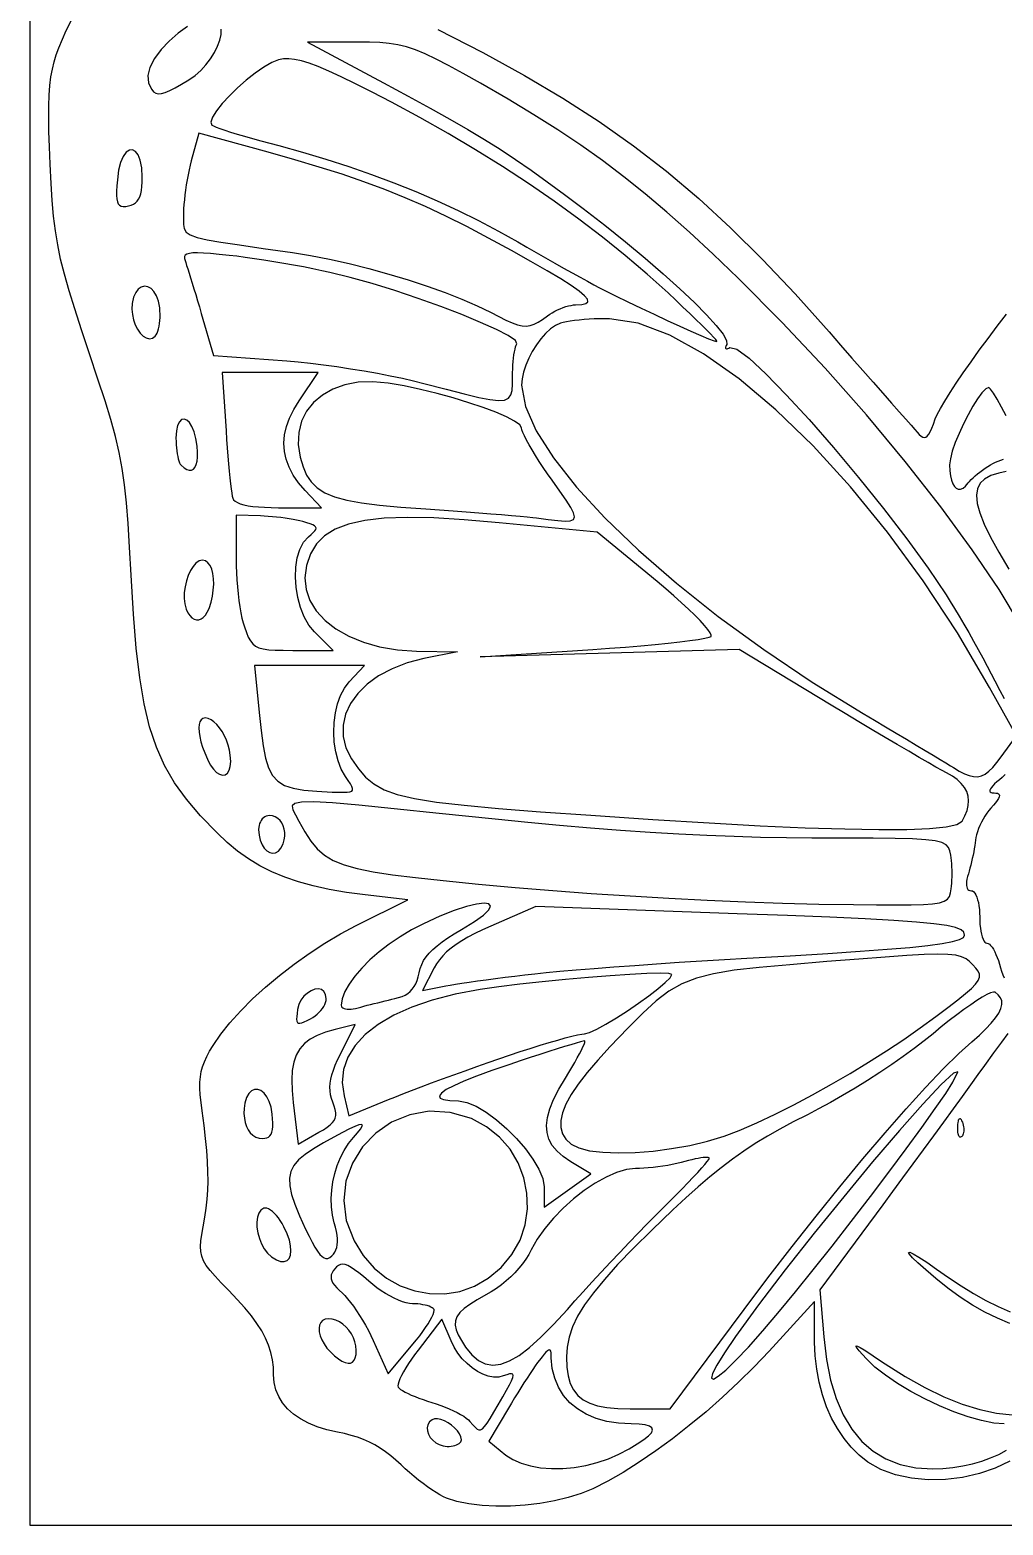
# Model space of a CAD drawing. Header units: metres. Extents: x 0 to 1200, y 0 to 600.
# Drawn here: x 0 to 129.6, y 0 to 199.1 of the extents above; entities that cross this region are included whole.
import ezdxf

# ---------------------------------------------------------------- set-up
doc = ezdxf.new("R2010")
doc.units = ezdxf.units.M

msp = doc.modelspace()

# ---------------------------------------------------------------- linework, layer by layer
at = {"layer": 'CUT'}
for points in [[(130.45, 8.53), (128.52, 7.58), (126.42, 6.85), (124.18, 6.35), (121.89, 6.07), (119.59, 6.03), (117.35, 6.23), (115.23, 6.69), (113.28, 7.41), (111.57, 8.39), (110.42, 9.31), (109.36, 10.37), (108.39, 11.55), (107.52, 12.85), (106.74, 14.26), (106.07, 15.76), (105.52, 17.35), (105.07, 19.02), (104.75, 20.75), (104.55, 22.54), (104.47, 24.37), (104.45, 29.76), (98.42, 23.18), (96.44, 21.09), (94.36, 19.03), (92.22, 17.03), (90.02, 15.09), (87.79, 13.24), (85.55, 11.5), (83.33, 9.87), (81.13, 8.37), (78.99, 7.02), (76.93, 5.84), (74.95, 4.84), (73.39, 4.2), (71.67, 3.66), (69.83, 3.22), (67.91, 2.88), (65.95, 2.64), (63.98, 2.52), (62.05, 2.5), (60.19, 2.6), (58.45, 2.81), (56.85, 3.14), (55.45, 3.59), (55.45, 3.59), (55.05, 3.77), (54.58, 4.02), (54.07, 4.33), (53.52, 4.68), (52.95, 5.09), (52.35, 5.52), (51.74, 5.99), (51.14, 6.48), (50.54, 6.99), (49.97, 7.5), (49.42, 8.02), (48.74, 8.65), (48.05, 9.23), (47.36, 9.76), (46.65, 10.24), (45.93, 10.67), (45.19, 11.05), (44.41, 11.39), (43.61, 11.69), (42.77, 11.95), (41.88, 12.18), (40.95, 12.38), (39.54, 12.69), (38.24, 13.1), (37.07, 13.58), (36.01, 14.15), (35.09, 14.79), (34.3, 15.5), (33.64, 16.28), (33.13, 17.12), (32.76, 18.03), (32.53, 19), (32.45, 20.02), (32.41, 21.04), (32.29, 22.02), (32.08, 22.99), (31.77, 23.94), (31.37, 24.89), (30.86, 25.85), (30.23, 26.84), (29.48, 27.86), (28.61, 28.92), (27.61, 30.04), (26.47, 31.23), (25.47, 32.26), (24.65, 33.14), (23.99, 33.89), (23.48, 34.57), (23.12, 35.19), (22.88, 35.79), (22.75, 36.41), (22.72, 37.08), (22.77, 37.84), (22.9, 38.71), (23.08, 39.73), (23.31, 41), (23.48, 42.21), (23.61, 43.39), (23.69, 44.58), (23.73, 45.79), (23.71, 47.06), (23.65, 48.41), (23.54, 49.86), (23.38, 51.46), (23.18, 53.21), (22.92, 55.16), (22.78, 56.28), (22.68, 57.27), (22.63, 58.16), (22.64, 58.96), (22.69, 59.69), (22.81, 60.38), (22.99, 61.04), (23.23, 61.7), (23.54, 62.38), (23.93, 63.09), (24.39, 63.87), (25.4, 65.36), (26.63, 66.9), (28.06, 68.48), (29.65, 70.06), (31.38, 71.64), (33.23, 73.19), (35.18, 74.7), (37.2, 76.13), (39.26, 77.48), (41.36, 78.72), (43.45, 79.83), (50.3, 83.26), (44.63, 83.92), (42.14, 84.25), (39.84, 84.65), (37.72, 85.11), (35.75, 85.65), (33.92, 86.27), (32.22, 86.98), (30.62, 87.8), (29.1, 88.71), (27.66, 89.75), (26.27, 90.9), (24.91, 92.18), (22.73, 94.45), (20.86, 96.65), (19.27, 98.85), (17.94, 101.14), (16.84, 103.6), (15.93, 106.3), (15.2, 109.34), (14.62, 112.8), (14.15, 116.75), (13.78, 121.28), (13.47, 126.47), (13.27, 130.2), (13.07, 133.38), (12.86, 136.11), (12.61, 138.51), (12.29, 140.71), (11.9, 142.81), (11.4, 144.93), (10.77, 147.2), (10, 149.71), (9.06, 152.6), (7.92, 155.97), (6.86, 159.15), (5.96, 161.93), (5.21, 164.36), (4.59, 166.55), (4.09, 168.56), (3.7, 170.47), (3.39, 172.35), (3.15, 174.29), (2.96, 176.36), (2.81, 178.65), (2.68, 181.22), (2.59, 183.53), (2.53, 185.58), (2.5, 187.39), (2.51, 188.99), (2.57, 190.41), (2.66, 191.68), (2.8, 192.82), (2.99, 193.87), (3.22, 194.85), (3.5, 195.79), (3.84, 196.72), (4.81, 199), (5.84, 200.99)], [(20.97, 199.54), (19.73, 198.65), (18.54, 197.61), (17.47, 196.46), (16.59, 195.26), (15.97, 194.09), (15.68, 193), (15.78, 192.05), (16, 191.55), (16.22, 191.15), (16.47, 190.86), (16.76, 190.67), (17.11, 190.59), (17.53, 190.62), (18.03, 190.76), (18.63, 191.01), (19.34, 191.38), (20.19, 191.86), (21.18, 192.45), (21.18, 192.45), (21.98, 193.01), (22.74, 193.69), (23.43, 194.44), (24.04, 195.24), (24.56, 196.07), (24.98, 196.91), (25.28, 197.72), (25.45, 198.48), (25.48, 199.17)], [(54.33, 199.15), (60.31, 196.07), (65.84, 193.03), (70.97, 189.99), (75.8, 186.88), (80.37, 183.65), (84.76, 180.26), (89.04, 176.64), (93.27, 172.75), (97.53, 168.53), (101.88, 163.93), (106.39, 158.89), (107.94, 157.12), (109.45, 155.4), (110.9, 153.74), (112.27, 152.18), (113.55, 150.73), (114.71, 149.41), (115.73, 148.24), (116.6, 147.25), (117.31, 146.45), (117.82, 145.87), (118.12, 145.53), (118.41, 145.23), (118.66, 145.01), (118.89, 144.87), (119.1, 144.82), (119.29, 144.87), (119.48, 145.01), (119.67, 145.25), (119.87, 145.59), (120.07, 146.05), (120.3, 146.61), (120.54, 147.3), (120.8, 147.89), (121.22, 148.69), (121.79, 149.66), (122.5, 150.79), (123.33, 152.05), (124.27, 153.43), (125.3, 154.9), (126.4, 156.44), (127.57, 158.02), (128.78, 159.64), (130.02, 161.25)], [(131.87, 119.84), (129.03, 124.56), (125.47, 129.86), (121.27, 135.59), (116.54, 141.62), (111.38, 147.82), (105.89, 154.04), (100.16, 160.15), (94.31, 166.02), (90.95, 169.22), (87.8, 172.14), (84.81, 174.8), (81.93, 177.25), (79.09, 179.53), (76.24, 181.69), (73.33, 183.76), (70.3, 185.78), (67.1, 187.8), (63.68, 189.85), (59.97, 191.99), (57.69, 193.28), (55.74, 194.34), (54.07, 195.21), (52.62, 195.91), (51.34, 196.44), (50.15, 196.84), (49, 197.12), (47.84, 197.3), (46.59, 197.4), (45.2, 197.45), (43.62, 197.46), (36.95, 197.44), (47.09, 192.04), (50.37, 190.28), (53.29, 188.69), (55.91, 187.22), (58.3, 185.84), (60.51, 184.51), (62.61, 183.19), (64.66, 181.83), (66.73, 180.41), (68.88, 178.87), (71.16, 177.18), (73.66, 175.31), (76.53, 173.08), (79.29, 170.87), (81.9, 168.69), (84.33, 166.6), (86.53, 164.62), (88.46, 162.79), (90.08, 161.16), (91.37, 159.74), (92.28, 158.59), (92.76, 157.74), (92.79, 157.22), (92.71, 157.07), (92.65, 156.94), (92.62, 156.83), (92.61, 156.75), (92.63, 156.69), (92.66, 156.65), (92.73, 156.63), (92.81, 156.64), (92.92, 156.67), (93.04, 156.73), (93.19, 156.81), (94.11, 156.58), (95.74, 155.36), (97.98, 153.29), (100.69, 150.52), (103.73, 147.2), (106.99, 143.47), (110.33, 139.48), (113.63, 135.38), (116.76, 131.31), (119.59, 127.42), (121.99, 123.85), (122.53, 123), (123.1, 122.05), (123.71, 121.03), (124.34, 119.96), (124.99, 118.85), (125.63, 117.72), (126.26, 116.59), (126.87, 115.47), (127.45, 114.39), (127.99, 113.37), (128.48, 112.41), (129.13, 111.15), (129.7, 110.08)], [(129.97, 147.7), (129.36, 148.87), (128.79, 149.9), (128.29, 150.72), (127.9, 151.27), (127.66, 151.47), (127.25, 151.28), (126.75, 150.77), (126.16, 149.98), (125.54, 148.99), (124.9, 147.85), (124.28, 146.62), (123.7, 145.36), (123.2, 144.13), (122.8, 142.98), (122.55, 141.99), (122.45, 141.19), (122.48, 140.4), (122.56, 139.72), (122.69, 139.13), (122.86, 138.66), (123.08, 138.29), (123.33, 138.05), (123.6, 137.93), (123.91, 137.93), (124.23, 138.07), (124.57, 138.34), (124.93, 138.76), (125.1, 138.97), (125.32, 139.21), (125.57, 139.45), (125.85, 139.71), (126.16, 139.97), (126.48, 140.22), (126.82, 140.47), (127.17, 140.72), (127.53, 140.95), (127.88, 141.16), (128.22, 141.36), (128.22, 141.36), (128.57, 141.53), (128.92, 141.68), (129.27, 141.81), (129.62, 141.92)], [(129.98, 140.29), (129.02, 140.08), (127.95, 139.74), (127.11, 139.29), (126.51, 138.72), (126.14, 138), (126.01, 137.12), (126.12, 136.05), (126.47, 134.78), (127.06, 133.29), (127.9, 131.55), (128.99, 129.55), (130.32, 127.27)], [(129.86, 99.96), (129.46, 99.56), (129.1, 99.25), (128.75, 98.95), (128.44, 98.68), (128.2, 98.44), (128.02, 98.22), (127.89, 98.03), (127.82, 97.87), (127.81, 97.74), (127.86, 97.64), (127.97, 97.56), (128.13, 97.52), (128.36, 97.5), (128.62, 97.48), (128.82, 97.44), (128.97, 97.37), (129.06, 97.26), (129.08, 97.13), (129.04, 96.96), (128.95, 96.74), (128.79, 96.49), (128.57, 96.19), (128.28, 95.85), (127.93, 95.45), (127.66, 95.13), (127.4, 94.78), (127.14, 94.39), (126.9, 93.99), (126.68, 93.58), (126.48, 93.16), (126.3, 92.74), (126.15, 92.33), (126.02, 91.93), (125.93, 91.55), (125.88, 91.2), (125.84, 90.85), (125.79, 90.47), (125.72, 90.06), (125.65, 89.63), (125.56, 89.19), (125.47, 88.75), (125.37, 88.31), (125.26, 87.88), (125.16, 87.47), (125.05, 87.08), (124.94, 86.72), (124.83, 86.35), (124.75, 86.01), (124.7, 85.7), (124.68, 85.42), (124.69, 85.18), (124.73, 84.97), (124.79, 84.79), (124.89, 84.65), (125.01, 84.56), (125.16, 84.49), (125.34, 84.47), (125.5, 84.44), (125.66, 84.33), (125.81, 84.15), (125.94, 83.91), (126.07, 83.61), (126.18, 83.27), (126.27, 82.88), (126.35, 82.45), (126.41, 81.98), (126.44, 81.49), (126.45, 80.97), (126.46, 80.46), (126.49, 79.97), (126.54, 79.5), (126.61, 79.07), (126.69, 78.68), (126.79, 78.34), (126.9, 78.04), (127.02, 77.8), (127.14, 77.62), (127.28, 77.51), (127.42, 77.47), (127.58, 77.44), (127.74, 77.34), (127.91, 77.17), (128.09, 76.95), (128.27, 76.67), (128.45, 76.35), (128.62, 75.99), (128.79, 75.59), (128.95, 75.16), (129.1, 74.7), (129.24, 74.22), (129.37, 73.75), (129.53, 73.29), (129.69, 72.86)], [(130.21, 65.44), (129.35, 64.32), (128.31, 62.9), (127.07, 61.18), (126.21, 59.99), (125.22, 58.62), (124.11, 57.09), (122.91, 55.43), (121.62, 53.67), (120.29, 51.84), (118.92, 49.97), (117.54, 48.09), (116.17, 46.22), (114.83, 44.4), (113.54, 42.66), (105.19, 31.34), (105.69, 25.08), (106.05, 22.05), (106.6, 19.3), (107.34, 16.84), (108.28, 14.66), (109.42, 12.76), (110.75, 11.15), (112.27, 9.84), (113.97, 8.81), (115.87, 8.07), (117.96, 7.63), (120.23, 7.48), (121.56, 7.52), (122.88, 7.65), (124.2, 7.87), (125.48, 8.16), (126.72, 8.52), (127.9, 8.94), (129, 9.42), (130.01, 9.96)], [(130.48, 26.85), (128.8, 27.55), (127.14, 28.36), (125.49, 29.3), (123.85, 30.36), (122.22, 31.53), (120.61, 32.82), (119.26, 33.97), (118.23, 34.9), (117.51, 35.59), (117.09, 36.06), (116.97, 36.31), (117.15, 36.32), (117.61, 36.11), (118.37, 35.67), (119.41, 35), (120.72, 34.1), (122.32, 32.98), (123.97, 31.84), (125.61, 30.82), (127.26, 29.9), (128.9, 29.1), (130.53, 28.4)], [(129.73, 13.47), (128.33, 13.59), (126.7, 13.91), (124.92, 14.42), (123.03, 15.09), (121.1, 15.89), (119.16, 16.81), (117.28, 17.8), (115.51, 18.86), (113.9, 19.95), (112.51, 21.04), (111.39, 22.12), (110.84, 22.73), (110.42, 23.22), (110.13, 23.57), (109.99, 23.8), (110.01, 23.89), (110.19, 23.84), (110.55, 23.65), (111.08, 23.33), (111.81, 22.86), (112.73, 22.24), (113.86, 21.48), (116.54, 19.77), (119.14, 18.3), (121.67, 17.08), (124.11, 16.1), (126.45, 15.37), (128.68, 14.9), (130.79, 14.68)]]:
    msp.add_lwpolyline(points, dxfattribs=at)
for points in [[(84.96, 164.06), (82.18, 166.56), (79.27, 169.04), (76.22, 171.49), (73.06, 173.91), (69.78, 176.28), (66.4, 178.62), (62.91, 180.91), (59.34, 183.14), (55.67, 185.31), (51.93, 187.42), (48.12, 189.47), (45.58, 190.78), (43.37, 191.9), (41.45, 192.84), (39.8, 193.6), (38.39, 194.21), (37.17, 194.66), (36.14, 194.98), (35.24, 195.17), (34.46, 195.25), (33.76, 195.22), (33.11, 195.1), (32.2, 194.75), (31.14, 194.15), (29.99, 193.35), (28.81, 192.41), (27.64, 191.38), (26.56, 190.32), (25.61, 189.28), (24.84, 188.31), (24.32, 187.48), (24.1, 186.82), (24.23, 186.41), (24.43, 186.3), (24.79, 186.15), (25.3, 185.96), (25.95, 185.74), (26.72, 185.49), (27.6, 185.22), (28.57, 184.93), (29.63, 184.63), (30.75, 184.32), (31.93, 184), (33.14, 183.68), (36.29, 182.82), (39.4, 181.9), (42.46, 180.91), (45.48, 179.85), (48.45, 178.74), (51.37, 177.57), (54.22, 176.33), (57.01, 175.04), (59.74, 173.7), (62.38, 172.31), (64.95, 170.86), (66.17, 170.16), (67.41, 169.45), (68.64, 168.74), (69.87, 168.05), (71.06, 167.38), (72.19, 166.74), (73.26, 166.15), (74.23, 165.62), (75.1, 165.15), (75.85, 164.75), (76.45, 164.44), (77.97, 163.69), (79.62, 162.88), (81.36, 162.05), (83.13, 161.22), (84.86, 160.41), (86.51, 159.66), (88.01, 158.99), (89.32, 158.41), (90.36, 157.97), (91.09, 157.69), (91.45, 157.58), (91.45, 157.65), (91.3, 157.85), (91.01, 158.18), (90.59, 158.62), (90.06, 159.17), (89.42, 159.81), (88.68, 160.53), (87.85, 161.33), (86.95, 162.19), (85.98, 163.1), (84.96, 164.06)], [(68.89, 161.01), (69.2, 161.22), (69.53, 161.43), (69.88, 161.62), (70.24, 161.8), (70.61, 161.97), (70.98, 162.11), (71.35, 162.24), (71.7, 162.34), (72.04, 162.41), (72.36, 162.46), (72.64, 162.47), (73.47, 162.52), (74.02, 162.65), (74.28, 162.88), (74.22, 163.23), (73.85, 163.69), (73.14, 164.3), (72.08, 165.04), (70.67, 165.95), (68.88, 167.02), (66.7, 168.27), (64.13, 169.71), (61.06, 171.38), (58.16, 172.9), (55.37, 174.29), (52.65, 175.56), (49.96, 176.73), (47.25, 177.82), (44.47, 178.86), (41.57, 179.86), (38.51, 180.83), (35.25, 181.8), (31.73, 182.79), (22.5, 185.32), (21.48, 181.65), (21.33, 181.07), (21.19, 180.45), (21.05, 179.8), (20.93, 179.13), (20.81, 178.45), (20.71, 177.77), (20.63, 177.11), (20.56, 176.46), (20.5, 175.85), (20.47, 175.28), (20.46, 174.77), (20.44, 173.89), (20.43, 173.19), (20.53, 172.63), (20.8, 172.17), (21.35, 171.79), (22.25, 171.46), (23.58, 171.15), (25.43, 170.82), (27.89, 170.45), (31.04, 170), (34.95, 169.44), (37.36, 169.06), (39.88, 168.56), (42.49, 167.98), (45.13, 167.31), (47.78, 166.58), (50.38, 165.8), (52.89, 164.97), (55.28, 164.12), (57.51, 163.24), (59.53, 162.36), (61.3, 161.49), (62.41, 160.91), (63.37, 160.45), (64.19, 160.09), (64.9, 159.84), (65.52, 159.7), (66.09, 159.66), (66.62, 159.73), (67.14, 159.9), (67.68, 160.17), (68.25, 160.54), (68.89, 161.01)], [(14.95, 179.49), (14.89, 180.74), (14.7, 181.73), (14.42, 182.46), (14.06, 182.92), (13.66, 183.13), (13.24, 183.09), (12.82, 182.79), (12.43, 182.25), (12.08, 181.45), (11.81, 180.42), (11.64, 179.14), (11.58, 178.32), (11.55, 177.62), (11.55, 177.05), (11.58, 176.58), (11.66, 176.21), (11.77, 175.94), (11.94, 175.75), (12.15, 175.63), (12.42, 175.58), (12.75, 175.59), (13.14, 175.65), (13.48, 175.74), (13.78, 175.87), (14.05, 176.05), (14.27, 176.27), (14.47, 176.54), (14.62, 176.87), (14.75, 177.26), (14.84, 177.72), (14.9, 178.24), (14.94, 178.82), (14.95, 179.49)], [(64.25, 152.91), (64.26, 153.42), (64.28, 153.94), (64.31, 154.44), (64.35, 154.93), (64.4, 155.39), (64.45, 155.82), (64.52, 156.22), (64.59, 156.57), (64.67, 156.87), (64.75, 157.11), (64.83, 157.28), (64.63, 157.73), (63.68, 158.38), (62.11, 159.21), (60.01, 160.15), (57.5, 161.19), (54.69, 162.26), (51.69, 163.34), (48.6, 164.37), (45.55, 165.32), (42.63, 166.14), (39.95, 166.8), (38.85, 167.03), (37.66, 167.27), (36.41, 167.52), (35.11, 167.76), (33.79, 167.99), (32.46, 168.21), (31.16, 168.42), (29.89, 168.62), (28.68, 168.79), (27.56, 168.94), (26.54, 169.06), (25.2, 169.2), (24.06, 169.31), (23.11, 169.37), (22.33, 169.4), (21.71, 169.39), (21.23, 169.33), (20.9, 169.23), (20.68, 169.09), (20.58, 168.9), (20.57, 168.66), (20.65, 168.37), (20.75, 168.11), (20.87, 167.73), (21.03, 167.26), (21.2, 166.7), (21.4, 166.07), (21.61, 165.38), (21.84, 164.63), (22.07, 163.85), (22.32, 163.03), (22.56, 162.2), (22.81, 161.35), (24.43, 155.73), (34.19, 155.01), (35.72, 154.88), (37.37, 154.71), (39.09, 154.5), (40.87, 154.25), (42.68, 153.98), (44.48, 153.69), (46.26, 153.37), (47.97, 153.04), (49.59, 152.71), (51.09, 152.37), (52.45, 152.02), (55.41, 151.24), (57.82, 150.62), (59.75, 150.16), (61.25, 149.87), (62.37, 149.75), (63.17, 149.81), (63.71, 150.05), (64.03, 150.48), (64.19, 151.09), (64.25, 151.9), (64.25, 152.91)], [(17.28, 162.1), (17.12, 162.97), (16.86, 163.69), (16.52, 164.25), (16.13, 164.65), (15.7, 164.89), (15.26, 164.96), (14.83, 164.85), (14.43, 164.58), (14.09, 164.12), (13.81, 163.49), (13.63, 162.67), (13.58, 161.92), (13.64, 161.18), (13.8, 160.47), (14.03, 159.81), (14.33, 159.22), (14.69, 158.72), (15.07, 158.33), (15.48, 158.08), (15.9, 157.97), (16.3, 158.05), (16.69, 158.31), (16.82, 158.48), (16.94, 158.7), (17.05, 158.97), (17.14, 159.27), (17.21, 159.62), (17.27, 159.99), (17.31, 160.39), (17.33, 160.81), (17.34, 161.24), (17.32, 161.67), (17.28, 162.1)], [(129.32, 102.29), (131.33, 105.11), (127.77, 111.54), (123.49, 118.81), (118.94, 125.73), (114.17, 132.23), (109.26, 138.24), (104.29, 143.7), (99.32, 148.51), (94.43, 152.63), (89.7, 155.97), (85.2, 158.46), (81, 160.04), (77.17, 160.63), (76.51, 160.64), (75.82, 160.63), (75.13, 160.61), (74.44, 160.57), (73.77, 160.52), (73.13, 160.46), (72.51, 160.39), (71.95, 160.31), (71.43, 160.22), (70.99, 160.13), (70.62, 160.03), (69.97, 159.73), (69.31, 159.28), (68.66, 158.68), (68.03, 157.96), (67.43, 157.16), (66.89, 156.29), (66.41, 155.37), (66.02, 154.44), (65.72, 153.51), (65.53, 152.62), (65.47, 151.77), (65.99, 148.95), (67.42, 145.7), (69.7, 142.11), (72.77, 138.22), (76.56, 134.1), (81.02, 129.82), (86.07, 125.43), (91.65, 121), (97.7, 116.58), (104.16, 112.24), (110.95, 108.05), (112.45, 107.16), (113.92, 106.29), (115.35, 105.44), (116.71, 104.63), (118, 103.86), (119.18, 103.15), (120.25, 102.51), (121.18, 101.95), (121.95, 101.48), (122.55, 101.11), (122.95, 100.86), (123.73, 100.39), (124.43, 100.03), (125.06, 99.79), (125.64, 99.66), (126.18, 99.65), (126.69, 99.77), (127.19, 100.01), (127.69, 100.38), (128.21, 100.88), (128.74, 101.52), (129.32, 102.29)], [(36.64, 137.77), (35.77, 138.79), (35.06, 139.81), (34.51, 140.85), (34.12, 141.91), (33.89, 142.97), (33.82, 144.05), (33.91, 145.15), (34.15, 146.27), (34.56, 147.4), (35.12, 148.55), (35.85, 149.72), (38.39, 153.47), (32, 153.47), (25.61, 153.47), (26.11, 145.72), (26.19, 144.57), (26.27, 143.44), (26.36, 142.35), (26.45, 141.31), (26.54, 140.34), (26.63, 139.45), (26.71, 138.66), (26.79, 137.97), (26.87, 137.41), (26.94, 136.99), (27, 136.72), (27.12, 136.51), (27.33, 136.32), (27.62, 136.15), (28.01, 135.99), (28.49, 135.86), (29.05, 135.74), (29.7, 135.65), (30.43, 135.57), (31.24, 135.52), (32.13, 135.49), (33.1, 135.47), (38.8, 135.47), (36.64, 137.77)], [(69.51, 139.14), (68.91, 139.99), (68.34, 140.82), (67.8, 141.64), (67.3, 142.42), (66.85, 143.17), (66.45, 143.85), (66.11, 144.48), (65.83, 145.02), (65.63, 145.48), (65.5, 145.84), (65.45, 146.09), (65.21, 146.51), (64.52, 147.01), (63.44, 147.57), (62.02, 148.18), (60.33, 148.81), (58.43, 149.45), (56.37, 150.08), (54.21, 150.67), (52.01, 151.21), (49.82, 151.68), (47.71, 152.06), (45.65, 152.25), (43.72, 152.17), (41.95, 151.83), (40.35, 151.26), (38.95, 150.47), (37.77, 149.48), (36.84, 148.31), (36.17, 146.97), (35.79, 145.5), (35.72, 143.9), (35.99, 142.2), (36.36, 140.92), (36.84, 139.82), (37.45, 138.9), (38.25, 138.12), (39.27, 137.47), (40.57, 136.93), (42.19, 136.49), (44.16, 136.13), (46.55, 135.82), (49.39, 135.55), (52.72, 135.3), (54.55, 135.18), (56.35, 135.05), (58.1, 134.92), (59.77, 134.79), (61.35, 134.67), (62.8, 134.55), (64.12, 134.45), (65.26, 134.35), (66.21, 134.26), (66.95, 134.18), (67.45, 134.12), (69.02, 133.91), (70.29, 133.76), (71.26, 133.69), (71.94, 133.74), (72.35, 133.92), (72.49, 134.26), (72.37, 134.78), (72, 135.51), (71.4, 136.46), (70.56, 137.66), (69.51, 139.14)], [(22.27, 143.65), (22.11, 144.69), (21.87, 145.58), (21.58, 146.28), (21.24, 146.8), (20.88, 147.14), (20.53, 147.27), (20.2, 147.2), (19.9, 146.92), (19.66, 146.42), (19.51, 145.69), (19.45, 144.72), (19.46, 144.29), (19.48, 143.86), (19.51, 143.44), (19.56, 143.03), (19.62, 142.65), (19.68, 142.3), (19.76, 141.98), (19.84, 141.69), (19.93, 141.46), (20.02, 141.27), (20.12, 141.14), (20.52, 140.79), (20.89, 140.56), (21.22, 140.45), (21.51, 140.47), (21.77, 140.6), (21.97, 140.84), (22.14, 141.2), (22.25, 141.66), (22.31, 142.22), (22.32, 142.88), (22.27, 143.65)], [(37.91, 118.93), (37.15, 119.85), (36.53, 120.95), (36.03, 122.18), (35.67, 123.5), (35.44, 124.87), (35.35, 126.24), (35.4, 127.56), (35.6, 128.81), (35.94, 129.92), (36.44, 130.86), (37.09, 131.58), (37.45, 131.89), (37.73, 132.16), (37.94, 132.39), (38.06, 132.58), (38.09, 132.75), (38.03, 132.9), (37.89, 133.04), (37.65, 133.18), (37.31, 133.31), (36.87, 133.45), (36.34, 133.61), (35.95, 133.71), (35.51, 133.8), (35.03, 133.9), (34.52, 133.99), (33.97, 134.07), (33.42, 134.15), (32.85, 134.21), (32.29, 134.27), (31.74, 134.32), (31.21, 134.35), (30.7, 134.37), (27.45, 134.47), (27.45, 128.62), (27.46, 127.73), (27.5, 126.8), (27.56, 125.87), (27.63, 124.93), (27.72, 124.02), (27.83, 123.13), (27.95, 122.28), (28.09, 121.49), (28.23, 120.78), (28.39, 120.15), (28.55, 119.62), (28.82, 118.87), (29.08, 118.25), (29.35, 117.75), (29.66, 117.35), (30.04, 117.04), (30.5, 116.82), (31.07, 116.66), (31.79, 116.56), (32.66, 116.51), (33.73, 116.48), (35.01, 116.47), (40.36, 116.47), (37.91, 118.93)], [(124.1, 93.71), (124.49, 94.43), (124.77, 95.13), (124.93, 95.81), (124.98, 96.45), (124.91, 97.07), (124.72, 97.67), (124.41, 98.23), (123.99, 98.76), (123.46, 99.26), (122.81, 99.73), (122.04, 100.17), (121.45, 100.49), (120.63, 100.94), (119.6, 101.53), (118.38, 102.23), (117, 103.03), (115.48, 103.92), (113.85, 104.88), (112.13, 105.9), (110.35, 106.97), (108.53, 108.06), (106.69, 109.17), (94.42, 116.59), (77.19, 116.1), (59.95, 115.61), (74.95, 116.6), (77.17, 116.76), (79.3, 116.92), (81.33, 117.09), (83.23, 117.26), (84.96, 117.43), (86.52, 117.6), (87.87, 117.77), (88.99, 117.93), (89.85, 118.08), (90.43, 118.21), (90.7, 118.33), (90.72, 118.51), (90.58, 118.82), (90.27, 119.26), (89.82, 119.8), (89.23, 120.43), (88.52, 121.15), (87.69, 121.95), (86.76, 122.81), (85.75, 123.72), (84.65, 124.67), (83.49, 125.64), (75.52, 132.22), (62.46, 133.47), (57.83, 133.87), (53.76, 134.1), (50.22, 134.17), (47.17, 134.06), (44.58, 133.77), (42.41, 133.29), (40.64, 132.61), (39.23, 131.73), (38.14, 130.64), (37.35, 129.32), (36.81, 127.78), (36.6, 126.15), (36.76, 124.58), (37.28, 123.1), (38.13, 121.72), (39.29, 120.45), (40.73, 119.32), (42.45, 118.35), (44.4, 117.55), (46.56, 116.94), (48.92, 116.54), (51.45, 116.37), (56.95, 116.26), (52.45, 115.37), (50.22, 114.81), (48.21, 114.03), (46.43, 113.08), (44.9, 111.97), (43.64, 110.73), (42.68, 109.39), (42.02, 107.97), (41.69, 106.5), (41.7, 105), (42.07, 103.5), (42.83, 102.02), (43.74, 100.7), (44.69, 99.6), (45.78, 98.68), (47.15, 97.92), (48.91, 97.28), (51.2, 96.74), (54.12, 96.27), (57.81, 95.84), (62.38, 95.42), (67.96, 94.99), (74.67, 94.51), (82.93, 93.95), (90.44, 93.49), (97.21, 93.12), (103.23, 92.86), (108.5, 92.69), (113.01, 92.61), (116.76, 92.64), (119.75, 92.76), (121.97, 92.98), (123.42, 93.29), (124.1, 93.71)], [(23.85, 122.06), (24.11, 122.87), (24.31, 123.69), (24.42, 124.5), (24.47, 125.29), (24.44, 126.02), (24.35, 126.7), (24.2, 127.29), (23.98, 127.78), (23.7, 128.15), (23.36, 128.39), (22.97, 128.47), (22.53, 128.38), (22.11, 128.1), (21.72, 127.66), (21.37, 127.11), (21.07, 126.45), (20.83, 125.72), (20.65, 124.95), (20.55, 124.16), (20.54, 123.39), (20.63, 122.65), (20.81, 121.98), (21.04, 121.49), (21.29, 121.11), (21.57, 120.82), (21.86, 120.63), (22.17, 120.54), (22.48, 120.55), (22.79, 120.66), (23.08, 120.86), (23.36, 121.16), (23.62, 121.56), (23.85, 122.06)], [(42.01, 99.7), (41.45, 100.66), (41.02, 101.76), (40.71, 102.96), (40.53, 104.23), (40.46, 105.54), (40.51, 106.86), (40.68, 108.14), (40.96, 109.36), (41.36, 110.48), (41.87, 111.46), (42.49, 112.29), (44.53, 114.47), (37.22, 114.47), (29.91, 114.47), (30.52, 108.22), (30.77, 105.79), (31.04, 103.78), (31.36, 102.13), (31.77, 100.82), (32.31, 99.81), (33.01, 99.05), (33.91, 98.5), (35.05, 98.12), (36.46, 97.87), (38.19, 97.72), (40.26, 97.61), (41.06, 97.58), (41.71, 97.57), (42.22, 97.58), (42.59, 97.63), (42.84, 97.73), (42.96, 97.87), (42.97, 98.08), (42.87, 98.36), (42.67, 98.71), (42.38, 99.16), (42.01, 99.7)], [(26.68, 102.5), (26.57, 103.18), (26.4, 103.85), (26.17, 104.5), (25.9, 105.11), (25.59, 105.67), (25.25, 106.17), (24.88, 106.61), (24.5, 106.97), (24.11, 107.24), (23.72, 107.42), (23.33, 107.47), (23.03, 107.42), (22.8, 107.24), (22.63, 106.97), (22.53, 106.6), (22.49, 106.14), (22.52, 105.6), (22.61, 104.99), (22.77, 104.31), (22.99, 103.59), (23.28, 102.81), (23.63, 102), (24.02, 101.24), (24.43, 100.65), (24.85, 100.23), (25.26, 99.97), (25.64, 99.87), (25.99, 99.92), (26.29, 100.14), (26.52, 100.5), (26.67, 101.02), (26.73, 101.69), (26.68, 102.5)], [(122.65, 84.72), (122.7, 85.08), (122.73, 85.47), (122.76, 85.88), (122.77, 86.31), (122.78, 86.75), (122.77, 87.2), (122.76, 87.64), (122.74, 88.07), (122.7, 88.48), (122.66, 88.87), (122.61, 89.22), (122.49, 89.78), (122.31, 90.24), (121.98, 90.6), (121.42, 90.89), (120.54, 91.1), (119.27, 91.26), (117.52, 91.37), (115.2, 91.43), (112.25, 91.47), (108.57, 91.48), (104.09, 91.48), (100.73, 91.51), (97.29, 91.57), (93.75, 91.67), (90.12, 91.82), (86.39, 92), (82.57, 92.23), (78.65, 92.5), (74.63, 92.81), (70.5, 93.16), (66.28, 93.55), (61.95, 93.98), (54.48, 94.76), (48.48, 95.38), (43.8, 95.84), (40.28, 96.15), (37.79, 96.29), (36.16, 96.28), (35.26, 96.1), (34.92, 95.75), (35, 95.25), (35.35, 94.57), (35.82, 93.72), (36.61, 92.29), (37.39, 91.07), (38.24, 90.06), (39.22, 89.21), (40.39, 88.5), (41.82, 87.91), (43.57, 87.41), (45.69, 86.98), (48.27, 86.59), (51.35, 86.21), (55, 85.81), (59.73, 85.34), (64.62, 84.9), (69.64, 84.5), (74.74, 84.12), (79.9, 83.78), (85.06, 83.48), (90.19, 83.22), (95.26, 83), (100.21, 82.83), (105.02, 82.7), (109.63, 82.62), (112.73, 82.59), (115.28, 82.57), (117.34, 82.58), (118.96, 82.63), (120.19, 82.73), (121.1, 82.87), (121.73, 83.08), (122.15, 83.36), (122.41, 83.72), (122.55, 84.17), (122.65, 84.72)], [(33.7, 90.72), (33.85, 91.23), (33.92, 91.73), (33.92, 92.22), (33.86, 92.68), (33.73, 93.1), (33.54, 93.49), (33.3, 93.82), (33.01, 94.09), (32.67, 94.3), (32.29, 94.43), (31.87, 94.47), (31.66, 94.45), (31.46, 94.4), (31.27, 94.3), (31.1, 94.18), (30.94, 94.02), (30.8, 93.84), (30.68, 93.64), (30.58, 93.41), (30.51, 93.17), (30.47, 92.91), (30.45, 92.64), (30.51, 91.87), (30.66, 91.18), (30.9, 90.59), (31.2, 90.12), (31.55, 89.77), (31.93, 89.54), (32.32, 89.46), (32.71, 89.52), (33.09, 89.75), (33.42, 90.15), (33.7, 90.72)], [(48.6, 70.1), (49.09, 70.23), (49.54, 70.39), (49.94, 70.58), (50.3, 70.8), (50.62, 71.06), (50.9, 71.36), (51.15, 71.7), (51.36, 72.09), (51.54, 72.52), (51.69, 73.01), (51.82, 73.54), (51.96, 74.1), (52.16, 74.64), (52.42, 75.16), (52.75, 75.66), (53.16, 76.16), (53.64, 76.66), (54.21, 77.15), (54.88, 77.66), (55.64, 78.19), (56.5, 78.73), (57.48, 79.3), (59.2, 80.36), (60.39, 81.23), (61.09, 81.92), (61.31, 82.41), (61.09, 82.71), (60.47, 82.8), (59.47, 82.69), (58.14, 82.37), (56.49, 81.83), (54.57, 81.07), (52.39, 80.08), (50.81, 79.25), (49.28, 78.34), (47.84, 77.35), (46.49, 76.32), (45.27, 75.25), (44.18, 74.17), (43.25, 73.09), (42.49, 72.04), (41.93, 71.03), (41.57, 70.08), (41.45, 69.21), (41.48, 69.07), (41.55, 68.96), (41.66, 68.86), (41.82, 68.79), (42.01, 68.73), (42.23, 68.7), (42.48, 68.69), (42.76, 68.7), (43.05, 68.74), (43.37, 68.8), (43.7, 68.88), (44.06, 68.98), (44.46, 69.09), (44.9, 69.21), (45.35, 69.32), (45.83, 69.44), (46.31, 69.56), (46.8, 69.68), (47.28, 69.8), (47.74, 69.91), (48.18, 70.01), (48.6, 70.1)], [(67.23, 73.42), (68.72, 73.57), (70.57, 73.74), (72.72, 73.93), (75.12, 74.12), (77.74, 74.33), (80.53, 74.53), (83.44, 74.73), (86.44, 74.94), (89.47, 75.13), (92.49, 75.31), (95.45, 75.48), (101.22, 75.81), (106.22, 76.12), (110.52, 76.4), (114.14, 76.67), (117.14, 76.93), (119.56, 77.19), (121.44, 77.44), (122.82, 77.7), (123.76, 77.96), (124.29, 78.24), (124.45, 78.54), (124.35, 78.93), (123.97, 79.27), (123.24, 79.57), (122.06, 79.84), (120.35, 80.08), (118.03, 80.3), (115.01, 80.5), (111.19, 80.71), (106.51, 80.93), (100.86, 81.15), (94.16, 81.4), (67.36, 82.38), (61.35, 79.77), (60.25, 79.28), (59.24, 78.79), (58.32, 78.3), (57.49, 77.81), (56.74, 77.32), (56.07, 76.83), (55.48, 76.32), (54.96, 75.81), (54.51, 75.28), (54.12, 74.74), (53.8, 74.18), (52.25, 71.18), (55.37, 71.81), (55.93, 71.91), (56.65, 72.03), (57.5, 72.16), (58.48, 72.31), (59.57, 72.46), (60.74, 72.62), (61.98, 72.78), (63.26, 72.94), (64.58, 73.11), (65.91, 73.26), (67.23, 73.42)], [(94.45, 52.53), (96.8, 53.58), (99.22, 54.73), (101.7, 55.98), (104.2, 57.31), (106.7, 58.7), (109.19, 60.15), (111.64, 61.63), (114.03, 63.15), (116.34, 64.67), (118.54, 66.2), (120.62, 67.72), (122.21, 68.93), (123.52, 69.94), (124.56, 70.77), (125.35, 71.47), (125.91, 72.04), (126.26, 72.53), (126.42, 72.96), (126.41, 73.35), (126.25, 73.74), (125.95, 74.15), (125.55, 74.6), (125.1, 75.05), (124.63, 75.4), (124.04, 75.68), (123.26, 75.87), (122.22, 75.98), (120.84, 76.01), (119.04, 75.96), (116.75, 75.84), (113.88, 75.64), (110.36, 75.37), (106.12, 75.03), (101.16, 74.62), (97.08, 74.26), (93.75, 73.87), (91.01, 73.42), (88.75, 72.83), (86.81, 72.07), (85.07, 71.08), (83.37, 69.8), (81.6, 68.18), (79.61, 66.17), (77.25, 63.71), (75.59, 61.91), (74.18, 60.25), (73, 58.73), (72.07, 57.33), (71.37, 56.06), (70.91, 54.91), (70.68, 53.87), (70.68, 52.94), (70.91, 52.11), (71.37, 51.38), (72.06, 50.73), (73.07, 50.22), (74.51, 49.85), (76.28, 49.64), (78.33, 49.56), (80.58, 49.62), (82.97, 49.81), (85.42, 50.13), (87.86, 50.56), (90.23, 51.11), (92.45, 51.77), (94.45, 52.53)], [(62.45, 62.09), (63.87, 62.58), (65.27, 63.04), (66.62, 63.48), (67.92, 63.89), (69.14, 64.26), (70.27, 64.59), (71.28, 64.88), (72.16, 65.11), (72.9, 65.28), (73.46, 65.39), (73.84, 65.43), (74.49, 65.6), (75.47, 66.04), (76.69, 66.71), (78.08, 67.54), (79.54, 68.48), (81.01, 69.48), (82.39, 70.47), (83.61, 71.41), (84.58, 72.23), (85.22, 72.89), (85.45, 73.32), (85.05, 73.45), (83.91, 73.48), (82.15, 73.43), (79.89, 73.32), (77.26, 73.14), (74.35, 72.91), (71.3, 72.64), (68.22, 72.34), (65.22, 72.01), (62.43, 71.67), (59.95, 71.32), (56.61, 70.7), (53.57, 69.91), (50.84, 68.97), (48.43, 67.89), (46.36, 66.67), (44.65, 65.33), (43.3, 63.88), (42.33, 62.32), (41.75, 60.67), (41.57, 58.95), (41.82, 57.15), (42.48, 54.51), (47.72, 56.65), (48.59, 57), (49.63, 57.41), (50.81, 57.86), (52.1, 58.35), (53.48, 58.87), (54.94, 59.4), (56.44, 59.95), (57.97, 60.5), (59.49, 61.05), (61, 61.58), (62.45, 62.09)], [(39.45, 70.08), (39.37, 70.66), (39.15, 71.07), (38.81, 71.31), (38.4, 71.39), (37.92, 71.34), (37.43, 71.15), (36.94, 70.84), (36.48, 70.43), (36.09, 69.91), (35.8, 69.31), (35.62, 68.64), (35.56, 68.12), (35.52, 67.7), (35.51, 67.36), (35.55, 67.11), (35.63, 66.94), (35.77, 66.85), (35.95, 66.83), (36.2, 66.89), (36.52, 67.01), (36.91, 67.19), (37.37, 67.43), (37.68, 67.61), (37.97, 67.82), (38.25, 68.04), (38.5, 68.29), (38.74, 68.54), (38.94, 68.8), (39.12, 69.07), (39.26, 69.33), (39.36, 69.59), (39.43, 69.84), (39.45, 70.08)], [(95.1, 28.72), (98.26, 32.93), (101.47, 37.09), (104.67, 41.14), (107.83, 45.05), (110.91, 48.77), (113.87, 52.24), (116.66, 55.43), (119.25, 58.28), (121.6, 60.76), (123.66, 62.8), (125.4, 64.37), (126.42, 65.25), (127.28, 66.07), (128, 66.83), (128.57, 67.53), (128.99, 68.18), (129.27, 68.77), (129.4, 69.3), (129.39, 69.79), (129.23, 70.22), (128.93, 70.61), (128.49, 70.95), (128.27, 70.97), (127.9, 70.86), (127.4, 70.63), (126.79, 70.29), (126.06, 69.84), (125.25, 69.29), (124.35, 68.66), (123.39, 67.95), (122.38, 67.17), (121.32, 66.33), (120.24, 65.43), (119.05, 64.47), (117.72, 63.45), (116.28, 62.4), (114.75, 61.34), (113.15, 60.27), (111.5, 59.21), (109.85, 58.18), (108.19, 57.19), (106.57, 56.26), (105, 55.41), (103.52, 54.64), (101.62, 53.68), (99.85, 52.73), (98.18, 51.78), (96.58, 50.8), (95.04, 49.79), (93.53, 48.72), (92.03, 47.58), (90.51, 46.36), (88.95, 45.02), (87.32, 43.57), (85.6, 41.97), (82.79, 39.29), (80.35, 36.87), (78.25, 34.69), (76.48, 32.72), (75.02, 30.94), (73.84, 29.31), (72.92, 27.8), (72.25, 26.38), (71.79, 25.03), (71.53, 23.71), (71.45, 22.4), (71.5, 21.05), (71.67, 19.87), (71.95, 18.85), (72.37, 17.99), (72.93, 17.27), (73.65, 16.68), (74.53, 16.22), (75.58, 15.88), (76.83, 15.65), (78.27, 15.52), (79.92, 15.47), (85.25, 15.47), (95.1, 28.72)], [(40.32, 56.33), (40.15, 56.82), (40.04, 57.31), (39.97, 57.81), (39.95, 58.31), (39.99, 58.83), (40.07, 59.38), (40.21, 59.95), (40.41, 60.57), (40.66, 61.23), (40.97, 61.94), (41.34, 62.71), (43.29, 66.65), (40.62, 66), (39.35, 65.64), (38.25, 65.21), (37.32, 64.71), (36.55, 64.11), (35.94, 63.41), (35.47, 62.59), (35.13, 61.64), (34.93, 60.55), (34.86, 59.3), (34.9, 57.88), (35.05, 56.28), (35.7, 50.71), (38.47, 52.3), (39.07, 52.65), (39.57, 52.98), (39.97, 53.29), (40.28, 53.59), (40.5, 53.89), (40.65, 54.2), (40.71, 54.54), (40.71, 54.91), (40.64, 55.33), (40.51, 55.8), (40.32, 56.33)], [(72.02, 48.37), (71.01, 49.06), (70.18, 49.78), (69.55, 50.55), (69.1, 51.37), (68.85, 52.26), (68.79, 53.22), (68.91, 54.27), (69.23, 55.42), (69.73, 56.67), (70.42, 58.03), (71.29, 59.52), (71.74, 60.25), (72.16, 60.95), (72.54, 61.6), (72.88, 62.21), (73.18, 62.77), (73.43, 63.26), (73.63, 63.67), (73.78, 64.01), (73.86, 64.26), (73.88, 64.42), (73.84, 64.47), (73.66, 64.44), (73.29, 64.34), (72.74, 64.18), (72.03, 63.97), (71.17, 63.71), (70.19, 63.4), (69.09, 63.05), (67.9, 62.66), (66.62, 62.25), (65.27, 61.81), (63.88, 61.35), (61.5, 60.53), (59.46, 59.79), (57.77, 59.11), (56.43, 58.51), (55.44, 57.98), (54.81, 57.53), (54.54, 57.15), (54.63, 56.86), (55.08, 56.65), (55.9, 56.52), (57.08, 56.47), (58.17, 56.29), (59.41, 55.78), (60.74, 54.98), (62.12, 53.97), (63.48, 52.78), (64.78, 51.47), (65.96, 50.1), (66.97, 48.72), (67.76, 47.38), (68.27, 46.13), (68.45, 45.04), (68.45, 42.34), (71.56, 44.55), (74.68, 46.77), (72.02, 48.37)], [(99.82, 28.47), (101.95, 31.06), (104.3, 33.98), (106.79, 37.13), (109.35, 40.42), (111.9, 43.74), (114.36, 47), (116.68, 50.11), (118.76, 52.96), (120.54, 55.45), (121.94, 57.49), (122.88, 58.97), (123.53, 60.36), (122.95, 60.19), (121.34, 58.68), (118.89, 56.06), (115.78, 52.55), (112.2, 48.36), (108.35, 43.73), (104.41, 38.86), (100.57, 33.99), (97.02, 29.33), (93.95, 25.11), (92.47, 22.94), (91.45, 21.29), (90.89, 20.17), (90.75, 19.56), (91.01, 19.45), (91.65, 19.82), (92.65, 20.65), (93.99, 21.95), (95.65, 23.7), (97.6, 25.87), (99.82, 28.47)], [(32.27, 54.72), (32.12, 55.63), (31.87, 56.4), (31.55, 57.03), (31.18, 57.51), (30.76, 57.85), (30.33, 58.02), (29.91, 58.02), (29.5, 57.84), (29.14, 57.48), (28.85, 56.92), (28.63, 56.17), (28.53, 55.46), (28.5, 54.8), (28.55, 54.17), (28.65, 53.59), (28.82, 53.07), (29.05, 52.61), (29.34, 52.22), (29.68, 51.9), (30.07, 51.67), (30.51, 51.52), (30.98, 51.47), (31.29, 51.5), (31.55, 51.56), (31.77, 51.67), (31.96, 51.84), (32.1, 52.05), (32.21, 52.33), (32.29, 52.67), (32.33, 53.08), (32.34, 53.55), (32.32, 54.1), (32.27, 54.72)], [(62.72, 34.28), (64.18, 36.04), (65.25, 37.96), (65.93, 40), (66.24, 42.09), (66.18, 44.19), (65.77, 46.26), (65.02, 48.22), (63.93, 50.04), (62.52, 51.67), (60.8, 53.04), (58.77, 54.12), (55.93, 54.94), (53.17, 55.1), (50.56, 54.64), (48.16, 53.65), (46.04, 52.2), (44.27, 50.37), (42.93, 48.21), (42.08, 45.8), (41.78, 43.23), (42.11, 40.55), (43.15, 37.83), (44.37, 35.88), (45.83, 34.23), (47.49, 32.89), (49.3, 31.87), (51.23, 31.18), (53.22, 30.82), (55.24, 30.8), (57.24, 31.12), (59.18, 31.81), (61.02, 32.86), (62.72, 34.28)], [(123.53, 53.06), (123.55, 53.35), (123.58, 53.6), (123.61, 53.8), (123.65, 53.96), (123.7, 54.06), (123.76, 54.12), (123.83, 54.13), (123.9, 54.09), (123.97, 54), (124.05, 53.85), (124.14, 53.66), (124.21, 53.46), (124.26, 53.26), (124.3, 53.05), (124.32, 52.85), (124.33, 52.65), (124.32, 52.46), (124.3, 52.29), (124.26, 52.12), (124.21, 51.98), (124.14, 51.85), (124.06, 51.75), (123.97, 51.68), (123.89, 51.65), (123.81, 51.67), (123.74, 51.73), (123.68, 51.82), (123.63, 51.95), (123.59, 52.11), (123.55, 52.31), (123.53, 52.53), (123.53, 52.78), (123.53, 53.06)], [(40.52, 40.25), (40.28, 41.29), (40.15, 42.37), (40.11, 43.48), (40.18, 44.6), (40.34, 45.72), (40.59, 46.82), (40.92, 47.9), (41.34, 48.93), (41.85, 49.9), (42.42, 50.8), (43.08, 51.61), (43.62, 52.23), (44, 52.71), (44.21, 53.05), (44.26, 53.27), (44.12, 53.35), (43.8, 53.29), (43.28, 53.09), (42.55, 52.75), (41.62, 52.28), (40.46, 51.65), (39.08, 50.89), (37.74, 50.1), (36.64, 49.36), (35.78, 48.63), (35.16, 47.88), (34.75, 47.07), (34.57, 46.19), (34.6, 45.19), (34.83, 44.04), (35.27, 42.72), (35.89, 41.19), (36.7, 39.42), (37.16, 38.47), (37.57, 37.67), (37.95, 37), (38.29, 36.47), (38.6, 36.05), (38.89, 35.76), (39.16, 35.57), (39.42, 35.5), (39.68, 35.52), (39.93, 35.64), (40.2, 35.85), (40.42, 36.09), (40.6, 36.36), (40.75, 36.65), (40.85, 36.97), (40.92, 37.32), (40.95, 37.7), (40.94, 38.13), (40.89, 38.59), (40.8, 39.1), (40.68, 39.65), (40.52, 40.25)], [(71.56, 28.72), (72.57, 29.86), (73.66, 31.07), (74.83, 32.34), (76.04, 33.66), (77.29, 34.99), (78.53, 36.31), (79.77, 37.61), (80.98, 38.87), (82.13, 40.05), (83.21, 41.15), (84.2, 42.14), (85.12, 43.05), (86, 43.94), (86.83, 44.78), (87.6, 45.58), (88.3, 46.31), (88.91, 46.97), (89.44, 47.55), (89.87, 48.03), (90.19, 48.41), (90.38, 48.68), (90.45, 48.82), (90.42, 48.89), (90.31, 48.93), (90.15, 48.95), (89.93, 48.95), (89.65, 48.93), (89.33, 48.89), (88.97, 48.83), (88.57, 48.75), (88.14, 48.65), (87.69, 48.54), (87.21, 48.4), (86.7, 48.27), (86.13, 48.14), (85.53, 48.01), (84.91, 47.9), (84.26, 47.8), (83.61, 47.7), (82.97, 47.62), (82.33, 47.56), (81.73, 47.51), (81.15, 47.48), (80.63, 47.47), (79.42, 47.34), (78.1, 46.96), (76.71, 46.35), (75.26, 45.55), (73.81, 44.57), (72.38, 43.45), (71, 42.22), (69.71, 40.89), (68.55, 39.5), (67.55, 38.08), (66.74, 36.64), (66.41, 36.01), (66.02, 35.39), (65.59, 34.78), (65.11, 34.19), (64.58, 33.61), (64.02, 33.05), (63.42, 32.51), (62.78, 32), (62.12, 31.52), (61.42, 31.07), (60.7, 30.65), (59.54, 29.99), (58.58, 29.39), (57.82, 28.83), (57.25, 28.29), (56.86, 27.75), (56.65, 27.21), (56.61, 26.63), (56.73, 26.01), (57.01, 25.32), (57.44, 24.56), (58.01, 23.7), (58.84, 22.67), (59.71, 21.92), (60.63, 21.46), (61.62, 21.29), (62.69, 21.42), (63.85, 21.85), (65.12, 22.59), (66.51, 23.64), (68.04, 25.01), (69.71, 26.7), (71.56, 28.72)], [(33.82, 39.73), (33.59, 40.15), (33.34, 40.54), (33.09, 40.9), (32.82, 41.22), (32.55, 41.51), (32.29, 41.75), (32.03, 41.94), (31.78, 42.09), (31.55, 42.18), (31.34, 42.21), (31.14, 42.18), (30.75, 41.93), (30.46, 41.52), (30.28, 40.99), (30.2, 40.35), (30.23, 39.66), (30.34, 38.92), (30.55, 38.18), (30.84, 37.45), (31.21, 36.79), (31.65, 36.2), (32.16, 35.72), (32.81, 35.32), (33.37, 35.11), (33.84, 35.08), (34.23, 35.21), (34.51, 35.51), (34.69, 35.94), (34.76, 36.5), (34.71, 37.17), (34.54, 37.94), (34.25, 38.8), (33.82, 39.73)], [(53.8, 28.72), (53.7, 28.83), (53.56, 28.94), (53.38, 29.04), (53.16, 29.13), (52.9, 29.22), (52.62, 29.29), (52.31, 29.35), (51.98, 29.4), (51.64, 29.44), (51.29, 29.47), (50.93, 29.47), (50.54, 29.51), (50.09, 29.6), (49.6, 29.75), (49.07, 29.96), (48.51, 30.21), (47.94, 30.51), (47.35, 30.84), (46.77, 31.21), (46.19, 31.61), (45.64, 32.03), (45.11, 32.47), (44.4, 33.09), (43.77, 33.6), (43.23, 34.01), (42.75, 34.32), (42.33, 34.55), (41.96, 34.68), (41.64, 34.73), (41.35, 34.69), (41.08, 34.58), (40.82, 34.39), (40.58, 34.12), (40.37, 33.85), (40.22, 33.58), (40.13, 33.32), (40.09, 33.06), (40.12, 32.8), (40.21, 32.52), (40.35, 32.23), (40.57, 31.93), (40.85, 31.61), (41.19, 31.26), (41.6, 30.88), (41.94, 30.55), (42.3, 30.14), (42.69, 29.66), (43.08, 29.13), (43.49, 28.55), (43.9, 27.92), (44.3, 27.27), (44.69, 26.6), (45.06, 25.92), (45.4, 25.24), (45.71, 24.57), (47.69, 20.16), (50.97, 24.07), (51.45, 24.65), (51.9, 25.22), (52.31, 25.78), (52.68, 26.31), (53.01, 26.81), (53.29, 27.27), (53.51, 27.68), (53.68, 28.04), (53.79, 28.34), (53.83, 28.57), (53.8, 28.72)], [(43.45, 23.27), (43.41, 23.85), (43.28, 24.41), (43.08, 24.95), (42.81, 25.47), (42.48, 25.94), (42.1, 26.37), (41.68, 26.74), (41.23, 27.05), (40.75, 27.28), (40.26, 27.42), (39.75, 27.47), (39.31, 27.41), (38.97, 27.24), (38.72, 26.98), (38.56, 26.62), (38.5, 26.21), (38.53, 25.73), (38.65, 25.22), (38.86, 24.68), (39.16, 24.13), (39.55, 23.58), (40.02, 23.05), (40.57, 22.53), (41.08, 22.13), (41.55, 21.83), (41.97, 21.64), (42.35, 21.55), (42.67, 21.57), (42.95, 21.7), (43.16, 21.94), (43.32, 22.28), (43.42, 22.72), (43.45, 23.27)], [(62.35, 16.03), (62.97, 17.09), (63.47, 17.96), (63.86, 18.67), (64.13, 19.22), (64.29, 19.64), (64.34, 19.92), (64.28, 20.09), (64.12, 20.16), (63.86, 20.14), (63.49, 20.03), (63.03, 19.87), (62.41, 19.71), (61.73, 19.7), (61.03, 19.83), (60.31, 20.09), (59.59, 20.45), (58.89, 20.93), (58.21, 21.5), (57.57, 22.15), (56.99, 22.88), (56.49, 23.68), (56.07, 24.53), (54.85, 27.43), (51.68, 23.31), (51.22, 22.69), (50.79, 22.09), (50.4, 21.5), (50.04, 20.94), (49.73, 20.41), (49.47, 19.92), (49.26, 19.48), (49.1, 19.09), (49.01, 18.77), (48.98, 18.53), (49.02, 18.36), (49.14, 18.22), (49.34, 18.07), (49.61, 17.9), (49.94, 17.72), (50.34, 17.52), (50.78, 17.32), (51.27, 17.12), (51.79, 16.92), (52.34, 16.72), (52.92, 16.52), (53.51, 16.34), (54.1, 16.15), (54.7, 15.94), (55.28, 15.72), (55.84, 15.48), (56.38, 15.23), (56.88, 14.98), (57.34, 14.73), (57.75, 14.49), (58.1, 14.25), (58.38, 14.02), (58.59, 13.81), (58.95, 13.37), (59.26, 13.03), (59.53, 12.79), (59.77, 12.67), (60, 12.68), (60.25, 12.82), (60.54, 13.12), (60.87, 13.58), (61.27, 14.21), (61.76, 15.02), (62.35, 16.03)], [(78.42, 9.46), (79.77, 10.17), (80.87, 10.81), (81.73, 11.38), (82.35, 11.87), (82.74, 12.3), (82.89, 12.66), (82.8, 12.96), (82.47, 13.19), (81.9, 13.35), (81.1, 13.44), (80.06, 13.47), (78.38, 13.56), (76.81, 13.81), (75.37, 14.21), (74.07, 14.77), (72.91, 15.46), (71.9, 16.3), (71.05, 17.26), (70.37, 18.35), (69.87, 19.55), (69.55, 20.86), (69.42, 22.27), (69.41, 22.64), (69.38, 22.93), (69.34, 23.14), (69.27, 23.28), (69.18, 23.33), (69.06, 23.31), (68.9, 23.21), (68.71, 23.02), (68.47, 22.76), (68.18, 22.41), (67.85, 21.97), (67.59, 21.63), (67.29, 21.21), (66.95, 20.72), (66.59, 20.18), (66.19, 19.58), (65.78, 18.95), (65.36, 18.29), (64.94, 17.61), (64.51, 16.93), (64.1, 16.25), (63.7, 15.58), (61.09, 11.18), (63.38, 9.33), (64.31, 8.72), (65.41, 8.23), (66.64, 7.87), (67.99, 7.63), (69.44, 7.52), (70.94, 7.54), (72.47, 7.67), (74.02, 7.93), (75.54, 8.32), (77.02, 8.83), (78.42, 9.46)], [(57.45, 11.35), (57.39, 11.75), (57.2, 12.16), (56.92, 12.56), (56.55, 12.95), (56.13, 13.31), (55.67, 13.62), (55.2, 13.88), (54.73, 14.06), (54.28, 14.16), (53.88, 14.15), (53.54, 14.03), (53.19, 13.73), (52.98, 13.37), (52.89, 12.96), (52.93, 12.53), (53.07, 12.1), (53.3, 11.68), (53.63, 11.3), (54.03, 10.97), (54.49, 10.71), (55, 10.54), (55.56, 10.47), (55.84, 10.48), (56.1, 10.51), (56.36, 10.56), (56.59, 10.62), (56.8, 10.69), (56.99, 10.78), (57.15, 10.88), (57.28, 10.98), (57.37, 11.1), (57.43, 11.22), (57.45, 11.35)]]:
    msp.add_lwpolyline(points, close=True, dxfattribs=at)
at = {"layer": 'SHEET_BORDER', "color": 3}
msp.add_lwpolyline([(0, 0), (1200, 0), (1200, 600), (0, 600), (0, 0)], dxfattribs=at)

doc.saveas('drawing.dxf')
